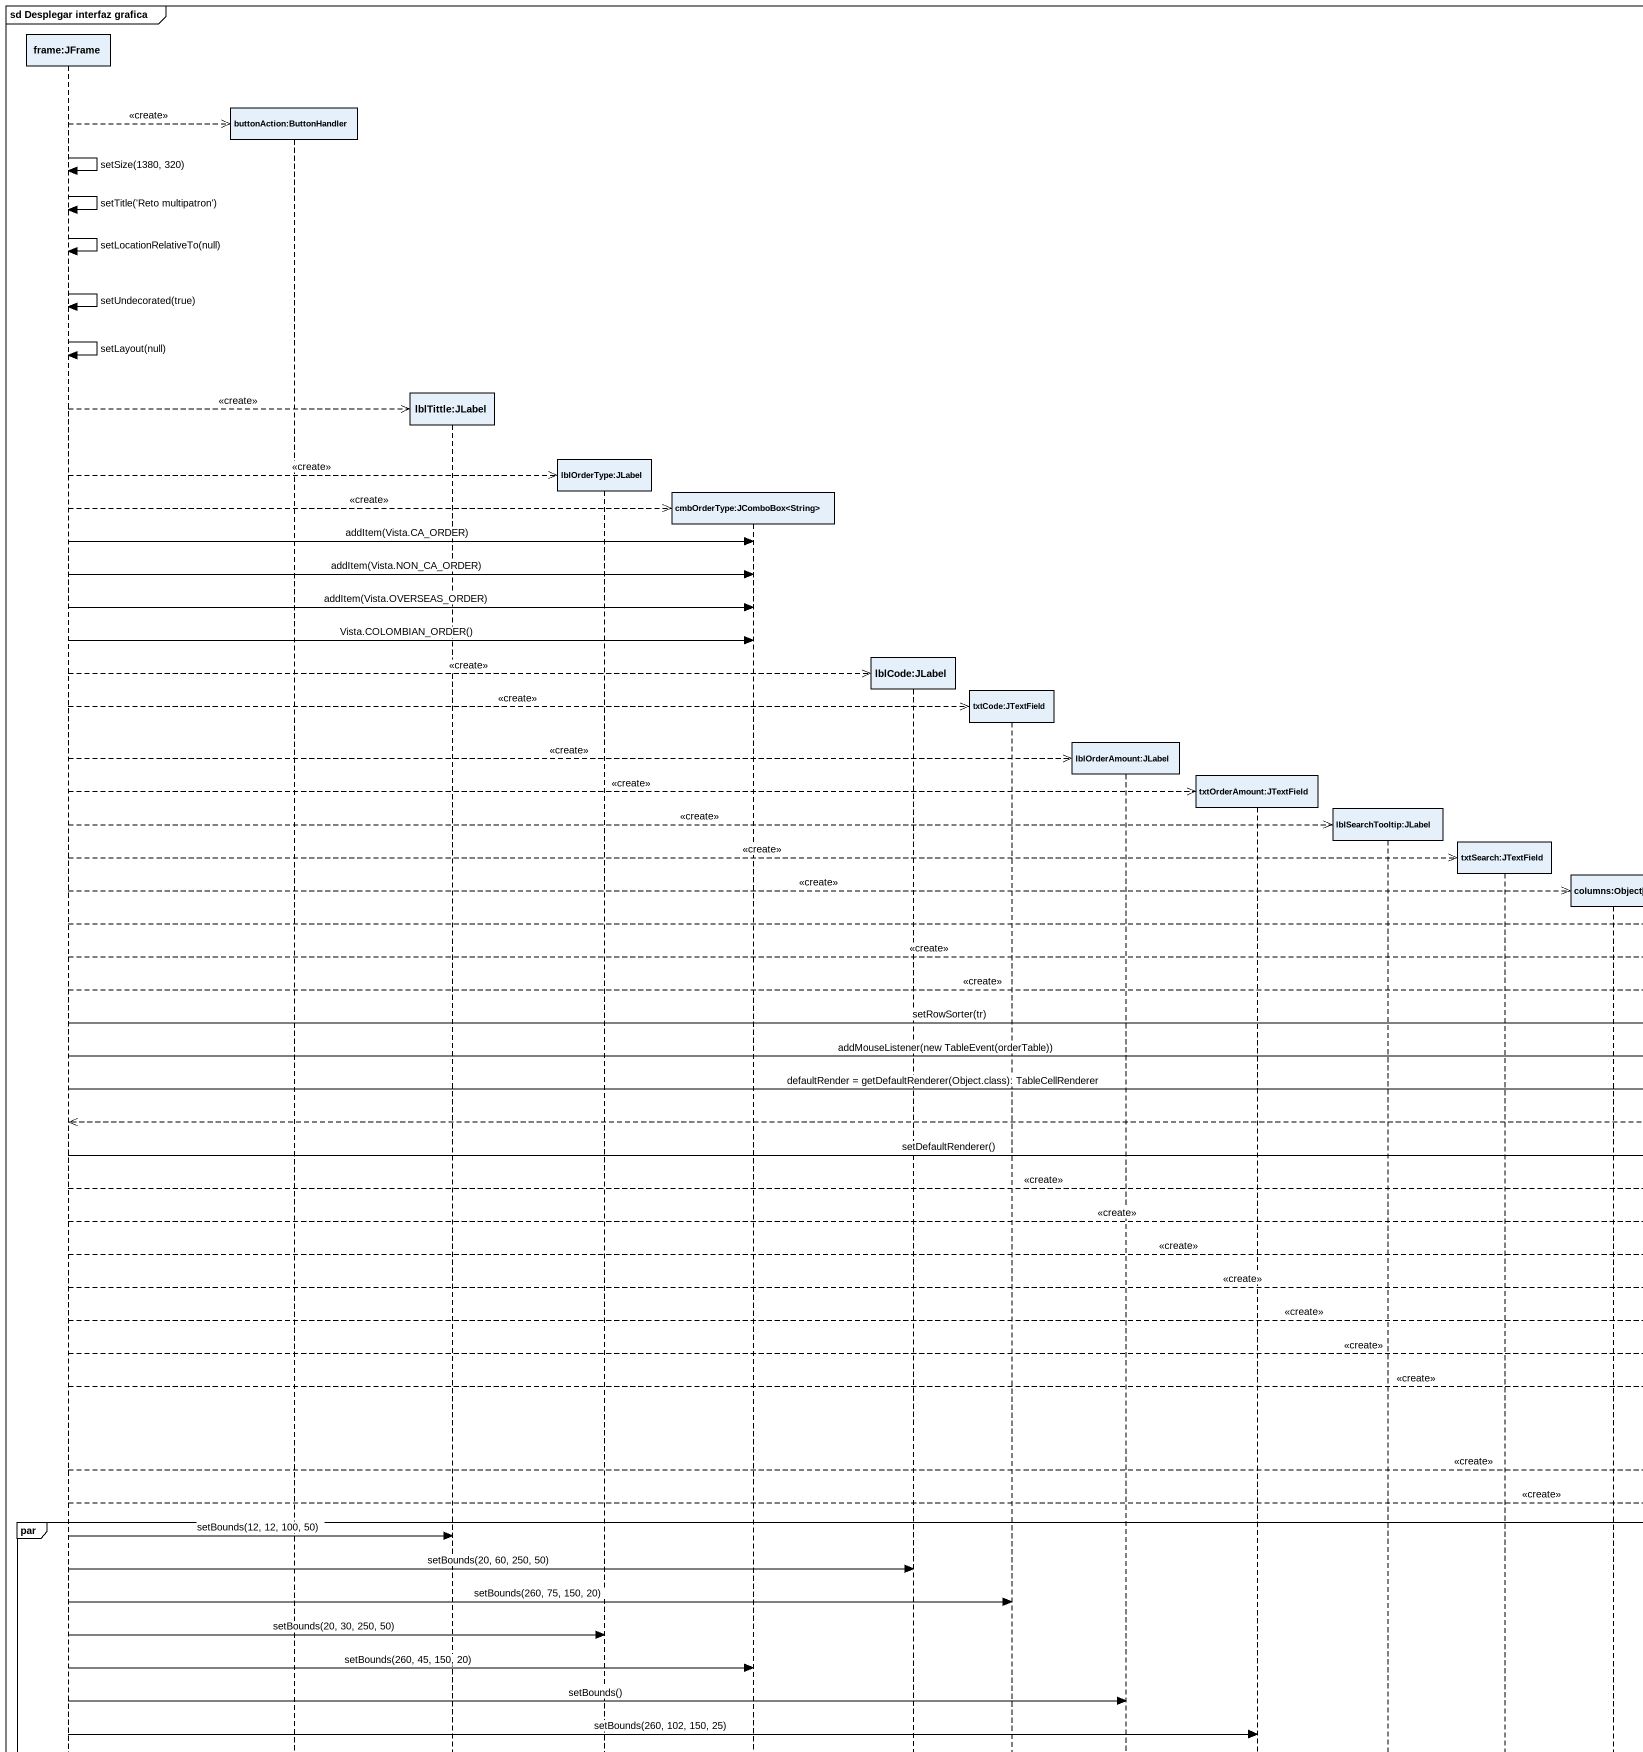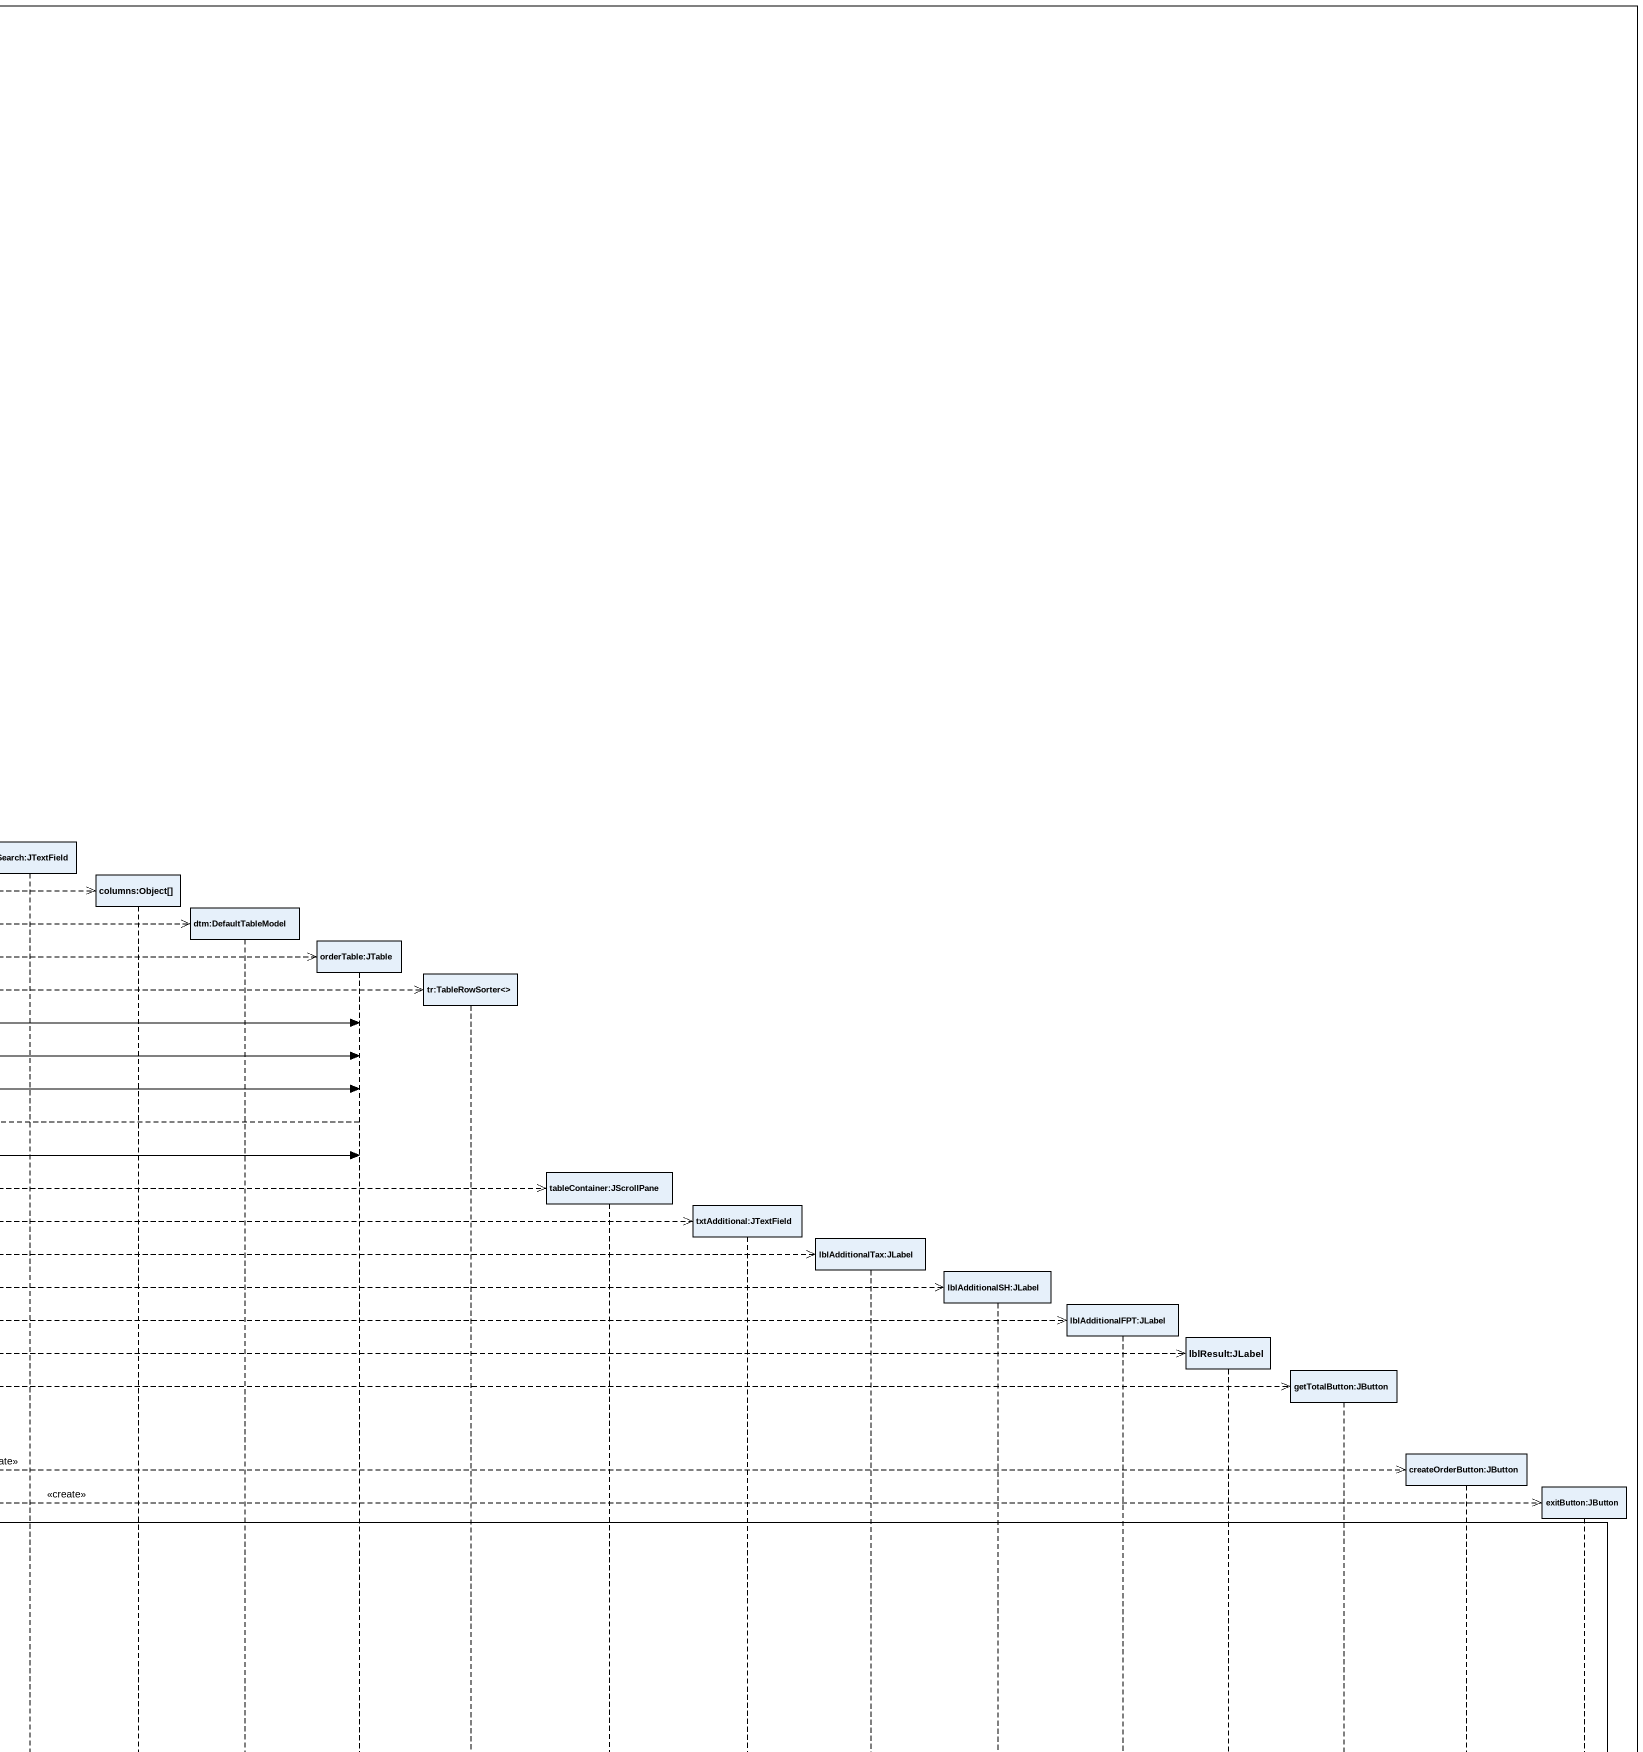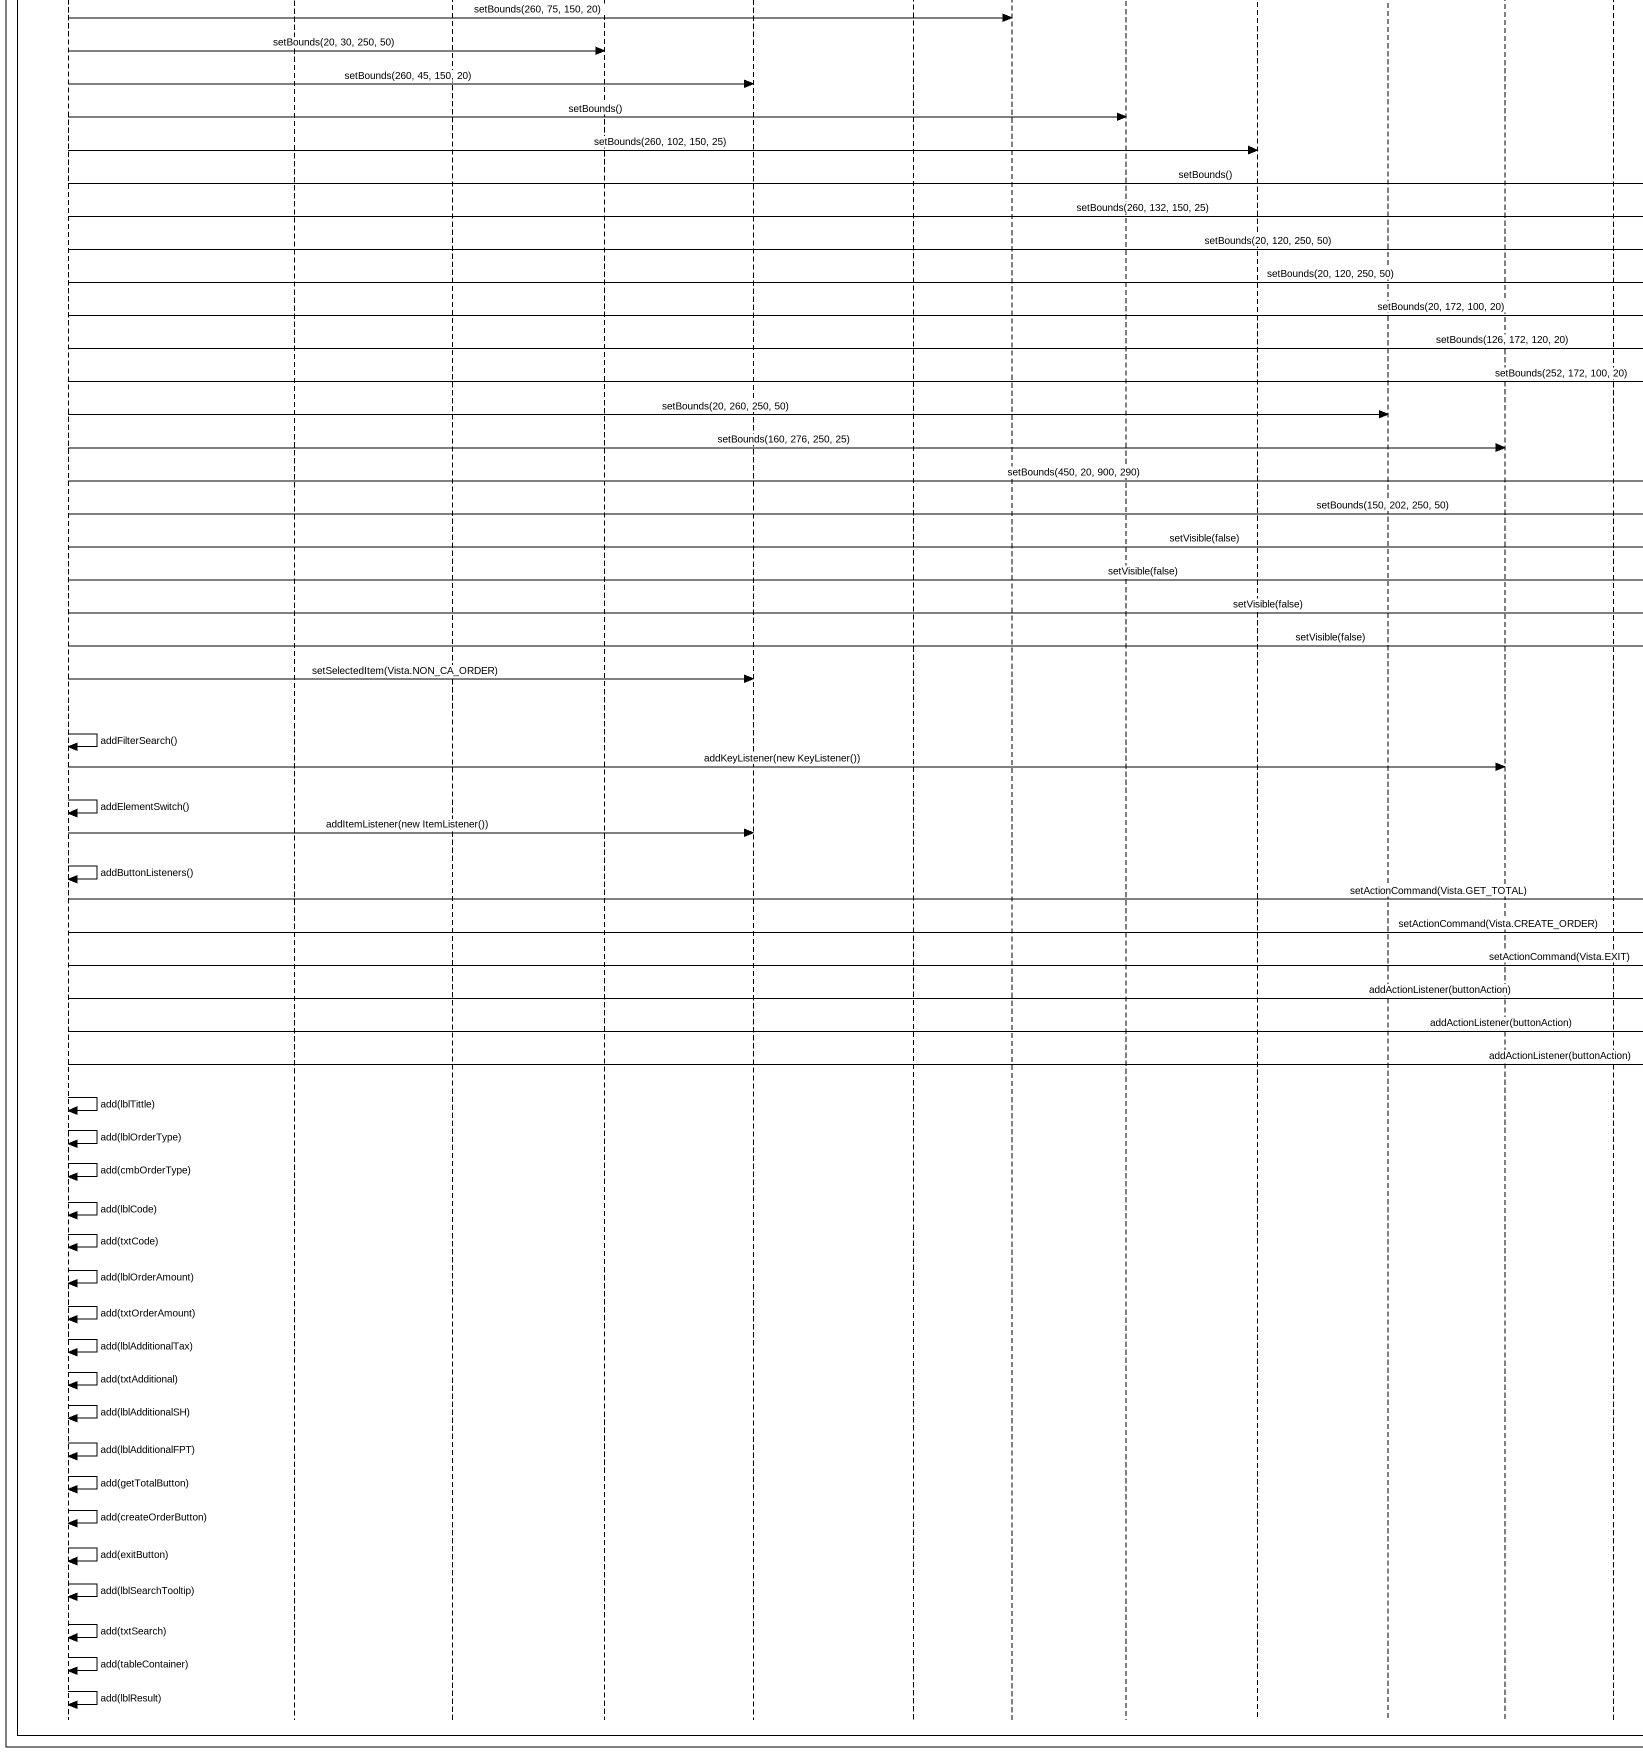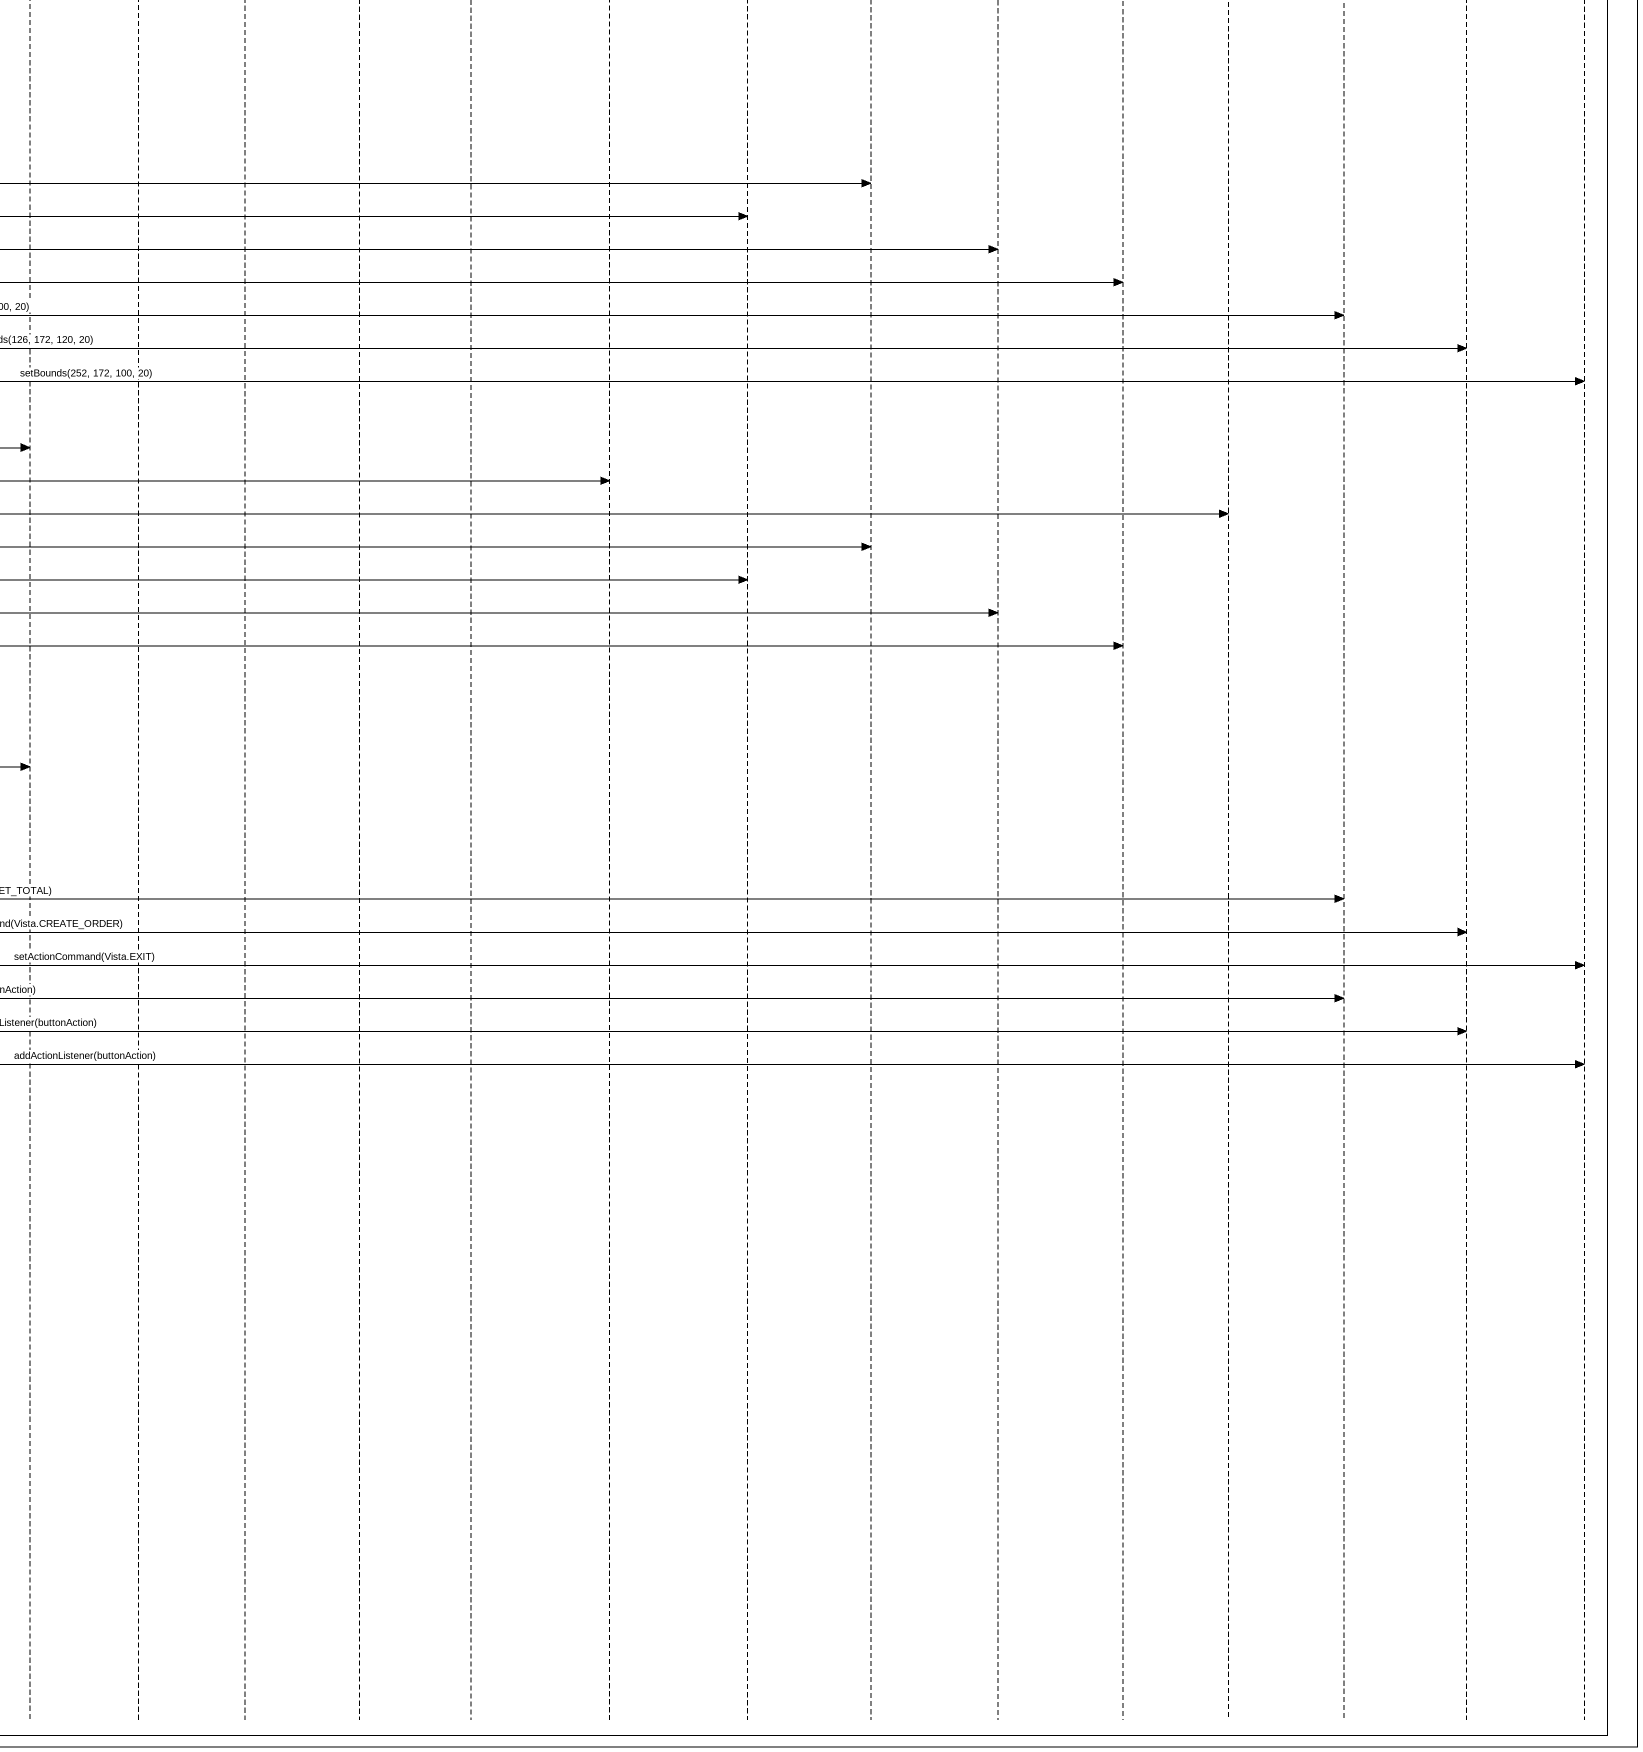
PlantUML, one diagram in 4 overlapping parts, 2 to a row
@startuml
mainframe sd Desplegar interfaz grafica
hide footbox
participant "frame:JFrame" as frame_JFrame
participant "buttonAction:ButtonHandler" as buttonAction_ButtonHandler
participant "lblTittle:JLabel" as lblTittle_JLabel
participant "lblOrderType:JLabel" as lblOrderType_JLabel
participant "cmbOrderType:JComboBox<String>" as cmbOrderType_JComboBox
participant "lblCode:JLabel" as lblCode_JLabel
participant "txtCode:JTextField" as txtCode_JTextField
participant "lblOrderAmount:JLabel" as lblOrderAmount_JLabel
participant "txtOrderAmount:JTextField" as txtOrderAmount_JTextField
participant "lblSearchTooltip:JLabel" as lblSearchTooltip_JLabel
participant "txtSearch:JTextField" as txtSearch_JTextField
participant "columns:Object[]" as columns_Object
participant "dtm:DefaultTableModel" as dtm_DefaultTableModel
participant "orderTable:JTable" as orderTable_JTable
participant "tr:TableRowSorter<>" as tr_TableRowSorter
participant "tableContainer:JScrollPane" as tableContainer_JScrollPane
participant "txtAdditional:JTextField" as txtAdditional_JTextField
participant "lblAdditionalTax:JLabel" as lblAdditionalTax_JLabel
participant "lblAdditionalSH:JLabel" as lblAdditionalSH_JLabel
participant "lblAdditionalFPT:JLabel" as lblAdditionalFPT_JLabel
participant "lblResult:JLabel" as lblResult_JLabel
participant "getTotalButton:JButton" as getTotalButton_JButton
participant "createOrderButton:JButton" as createOrderButton_JButton
participant "exitButton:JButton" as exitButton_JButton

frame_JFrame -->> buttonAction_ButtonHandler ** : <<create>>
frame_JFrame -> frame_JFrame : setSize(1380, 320)
frame_JFrame -> frame_JFrame : setTitle('Reto multipatron')
frame_JFrame -> frame_JFrame : setLocationRelativeTo(null)
frame_JFrame -> frame_JFrame : setUndecorated(true)
frame_JFrame -> frame_JFrame : setLayout(null)
frame_JFrame -->> lblTittle_JLabel ** : <<create>>
frame_JFrame -->> lblOrderType_JLabel ** : <<create>>
frame_JFrame -->> cmbOrderType_JComboBox ** : <<create>>
frame_JFrame -> cmbOrderType_JComboBox : addItem(Vista.CA_ORDER)
frame_JFrame -> cmbOrderType_JComboBox : addItem(Vista.NON_CA_ORDER)
frame_JFrame -> cmbOrderType_JComboBox : addItem(Vista.OVERSEAS_ORDER)
frame_JFrame -> cmbOrderType_JComboBox : Vista.COLOMBIAN_ORDER()
frame_JFrame -->> lblCode_JLabel ** : <<create>>
frame_JFrame -->> txtCode_JTextField ** : <<create>>
frame_JFrame -->> lblOrderAmount_JLabel ** : <<create>>
frame_JFrame -->> txtOrderAmount_JTextField ** : <<create>>
frame_JFrame -->> lblSearchTooltip_JLabel ** : <<create>>
frame_JFrame -->> txtSearch_JTextField ** : <<create>>
frame_JFrame -->> columns_Object ** : <<create>>
frame_JFrame -->> dtm_DefaultTableModel **
frame_JFrame -->> orderTable_JTable ** : <<create>>
frame_JFrame -->> tr_TableRowSorter ** : <<create>>
frame_JFrame -> orderTable_JTable : setRowSorter(tr)
frame_JFrame -> orderTable_JTable : addMouseListener(new TableEvent(orderTable))
frame_JFrame -> orderTable_JTable : defaultRender = getDefaultRenderer(Object.class): TableCellRenderer
orderTable_JTable -->> frame_JFrame
frame_JFrame -> orderTable_JTable : setDefaultRenderer()
frame_JFrame -->> tableContainer_JScrollPane ** : <<create>>
frame_JFrame -->> txtAdditional_JTextField ** : <<create>>
frame_JFrame -->> lblAdditionalTax_JLabel ** : <<create>>
frame_JFrame -->> lblAdditionalSH_JLabel ** : <<create>>
frame_JFrame -->> lblAdditionalFPT_JLabel ** : <<create>>
frame_JFrame -->> lblResult_JLabel ** : <<create>>
frame_JFrame -->> getTotalButton_JButton ** : <<create>>
frame_JFrame -->> createOrderButton_JButton ** : <<create>>
frame_JFrame -->> exitButton_JButton ** : <<create>>
par
  frame_JFrame -> lblTittle_JLabel : setBounds(12, 12, 100, 50)
  frame_JFrame -> lblCode_JLabel : setBounds(20, 60, 250, 50)
  frame_JFrame -> txtCode_JTextField : setBounds(260, 75, 150, 20)
  frame_JFrame -> lblOrderType_JLabel : setBounds(20, 30, 250, 50)
  frame_JFrame -> cmbOrderType_JComboBox : setBounds(260, 45, 150, 20)
  frame_JFrame -> lblOrderAmount_JLabel : setBounds()
  frame_JFrame -> txtOrderAmount_JTextField : setBounds(260, 102, 150, 25)
  frame_JFrame -> lblAdditionalTax_JLabel : setBounds()
  frame_JFrame -> txtAdditional_JTextField : setBounds(260, 132, 150, 25)
  frame_JFrame -> lblAdditionalSH_JLabel : setBounds(20, 120, 250, 50)
  frame_JFrame -> lblAdditionalFPT_JLabel : setBounds(20, 120, 250, 50)
  frame_JFrame -> getTotalButton_JButton : setBounds(20, 172, 100, 20)
  frame_JFrame -> createOrderButton_JButton : setBounds(126, 172, 120, 20)
  frame_JFrame -> exitButton_JButton : setBounds(252, 172, 100, 20)
  frame_JFrame -> lblSearchTooltip_JLabel : setBounds(20, 260, 250, 50)
  frame_JFrame -> txtSearch_JTextField : setBounds(160, 276, 250, 25)
  frame_JFrame -> tableContainer_JScrollPane : setBounds(450, 20, 900, 290)
  frame_JFrame -> lblResult_JLabel : setBounds(150, 202, 250, 50)
  frame_JFrame -> lblAdditionalTax_JLabel : setVisible(false)
  frame_JFrame -> txtAdditional_JTextField : setVisible(false)
  frame_JFrame -> lblAdditionalSH_JLabel : setVisible(false)
  frame_JFrame -> lblAdditionalFPT_JLabel : setVisible(false)
  frame_JFrame -> cmbOrderType_JComboBox : setSelectedItem(Vista.NON_CA_ORDER)
  frame_JFrame -> frame_JFrame : addFilterSearch()
  frame_JFrame -> txtSearch_JTextField : addKeyListener(new KeyListener())
  frame_JFrame -> frame_JFrame : addElementSwitch()
  frame_JFrame -> cmbOrderType_JComboBox : addItemListener(new ItemListener())
  frame_JFrame -> frame_JFrame : addButtonListeners()
  frame_JFrame -> getTotalButton_JButton : setActionCommand(Vista.GET_TOTAL)
  frame_JFrame -> createOrderButton_JButton : setActionCommand(Vista.CREATE_ORDER)
  frame_JFrame -> exitButton_JButton : setActionCommand(Vista.EXIT)
  frame_JFrame -> getTotalButton_JButton : addActionListener(buttonAction)
  frame_JFrame -> createOrderButton_JButton : addActionListener(buttonAction)
  frame_JFrame -> exitButton_JButton : addActionListener(buttonAction)
  frame_JFrame -> frame_JFrame : add(lblTittle)
  frame_JFrame -> frame_JFrame : add(lblOrderType)
  frame_JFrame -> frame_JFrame : add(cmbOrderType)
  frame_JFrame -> frame_JFrame : add(lblCode)
  frame_JFrame -> frame_JFrame : add(txtCode)
  frame_JFrame -> frame_JFrame : add(lblOrderAmount)
  frame_JFrame -> frame_JFrame : add(txtOrderAmount)
  frame_JFrame -> frame_JFrame : add(lblAdditionalTax)
  frame_JFrame -> frame_JFrame : add(txtAdditional)
  frame_JFrame -> frame_JFrame : add(lblAdditionalSH)
  frame_JFrame -> frame_JFrame : add(lblAdditionalFPT)
  frame_JFrame -> frame_JFrame : add(getTotalButton)
  frame_JFrame -> frame_JFrame : add(createOrderButton)
  frame_JFrame -> frame_JFrame : add(exitButton)
  frame_JFrame -> frame_JFrame : add(lblSearchTooltip)
  frame_JFrame -> frame_JFrame : add(txtSearch)
  frame_JFrame -> frame_JFrame : add(tableContainer)
  frame_JFrame -> frame_JFrame : add(lblResult)
end
@enduml
